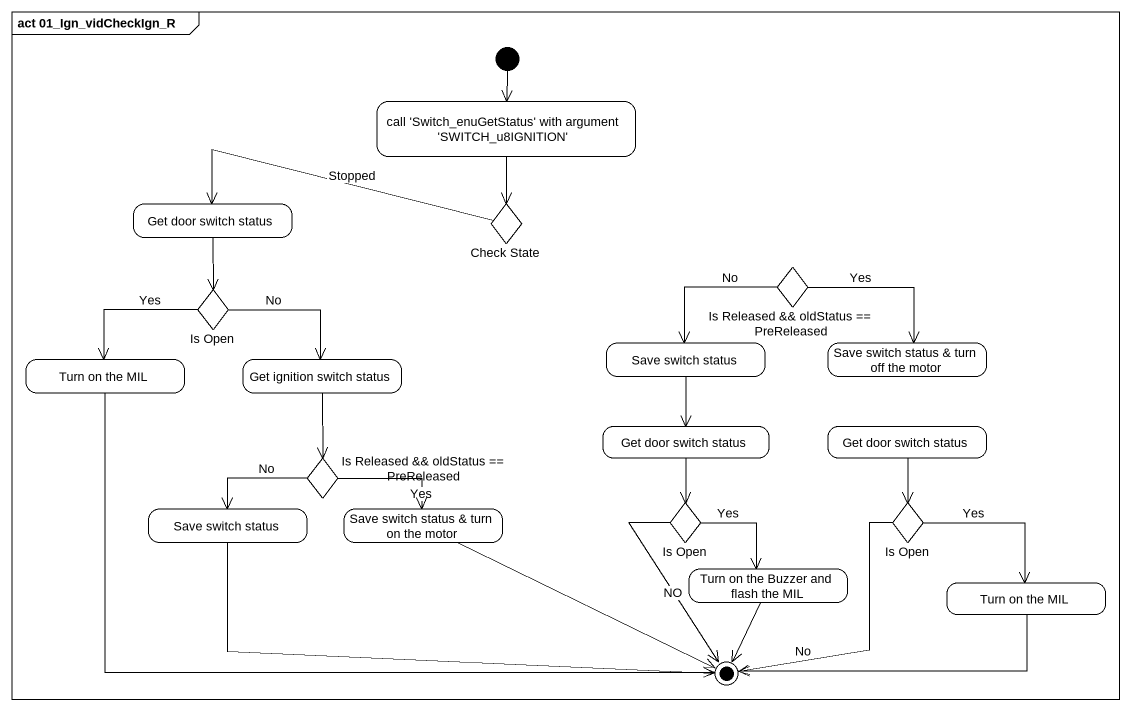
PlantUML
@startuml
mainframe act 01_Ign_vidCheckIgn_R
hide empty description
state "call 'Switch_enuGetStatus' with argument 'SWITCH_u8IGNITION'" as call_Switch_enuGetStatus
state "Get door switch status" as Get_door_switch_status
state "Check State" as Check_State <<choice>>
state "Is Released && oldStatus == PreReleased" as Is_Released_oldStatus <<choice>>
state "Is Open" as Is_Open <<choice>>
state "Turn on the MIL" as Turn_on_the_MIL
state "Get ignition switch status" as Get_ignition_switch_status
state "Save switch status" as Save_switch_status
state "Save switch status & turn off the motor" as Save_switch_status_turn_off
state "Get door switch status" as Get_door_switch_status_2
state "Get door switch status" as Get_door_switch_status_3
state "Is Released && oldStatus == PreReleased" as Is_Released_oldStatus_2 <<choice>>
state "Save switch status" as Save_switch_status_2
state "Save switch status & turn on the motor" as Save_switch_status_turn_on
state "Is Open" as Is_Open_2 <<choice>>
state "Is Open" as Is_Open_3 <<choice>>
state "Turn on the Buzzer and flash the MIL" as Turn_on_the_Buzzer_and
state "Turn on the MIL" as Turn_on_the_MIL_2
[*] --> call_Switch_enuGetStatus
call_Switch_enuGetStatus --> Check_State
Get_door_switch_status --> Is_Open
Check_State -left-> Get_door_switch_status : Stopped
Is_Released_oldStatus --> Save_switch_status : No
Is_Released_oldStatus --> Save_switch_status_turn_off : Yes
Is_Open --> Turn_on_the_MIL : Yes
Is_Open --> Get_ignition_switch_status : No
Get_ignition_switch_status --> Is_Released_oldStatus_2
Save_switch_status --> Get_door_switch_status_2
Get_door_switch_status_2 --> Is_Open_2
Get_door_switch_status_3 --> Is_Open_3
Is_Released_oldStatus_2 -left-> Save_switch_status_2 : No
Is_Released_oldStatus_2 -right-> Save_switch_status_turn_on : Yes
Is_Open_2 --> Turn_on_the_Buzzer_and : Yes
Is_Open_3 --> Turn_on_the_MIL_2 : Yes
Turn_on_the_MIL -right-> [*]
Save_switch_status_2 -right-> [*]
Save_switch_status_turn_on -right-> [*]
Is_Open_2 --> [*] : NO
Is_Open_3 --> [*] : No
Turn_on_the_Buzzer_and --> [*]
Turn_on_the_MIL_2 -left-> [*]
@enduml
